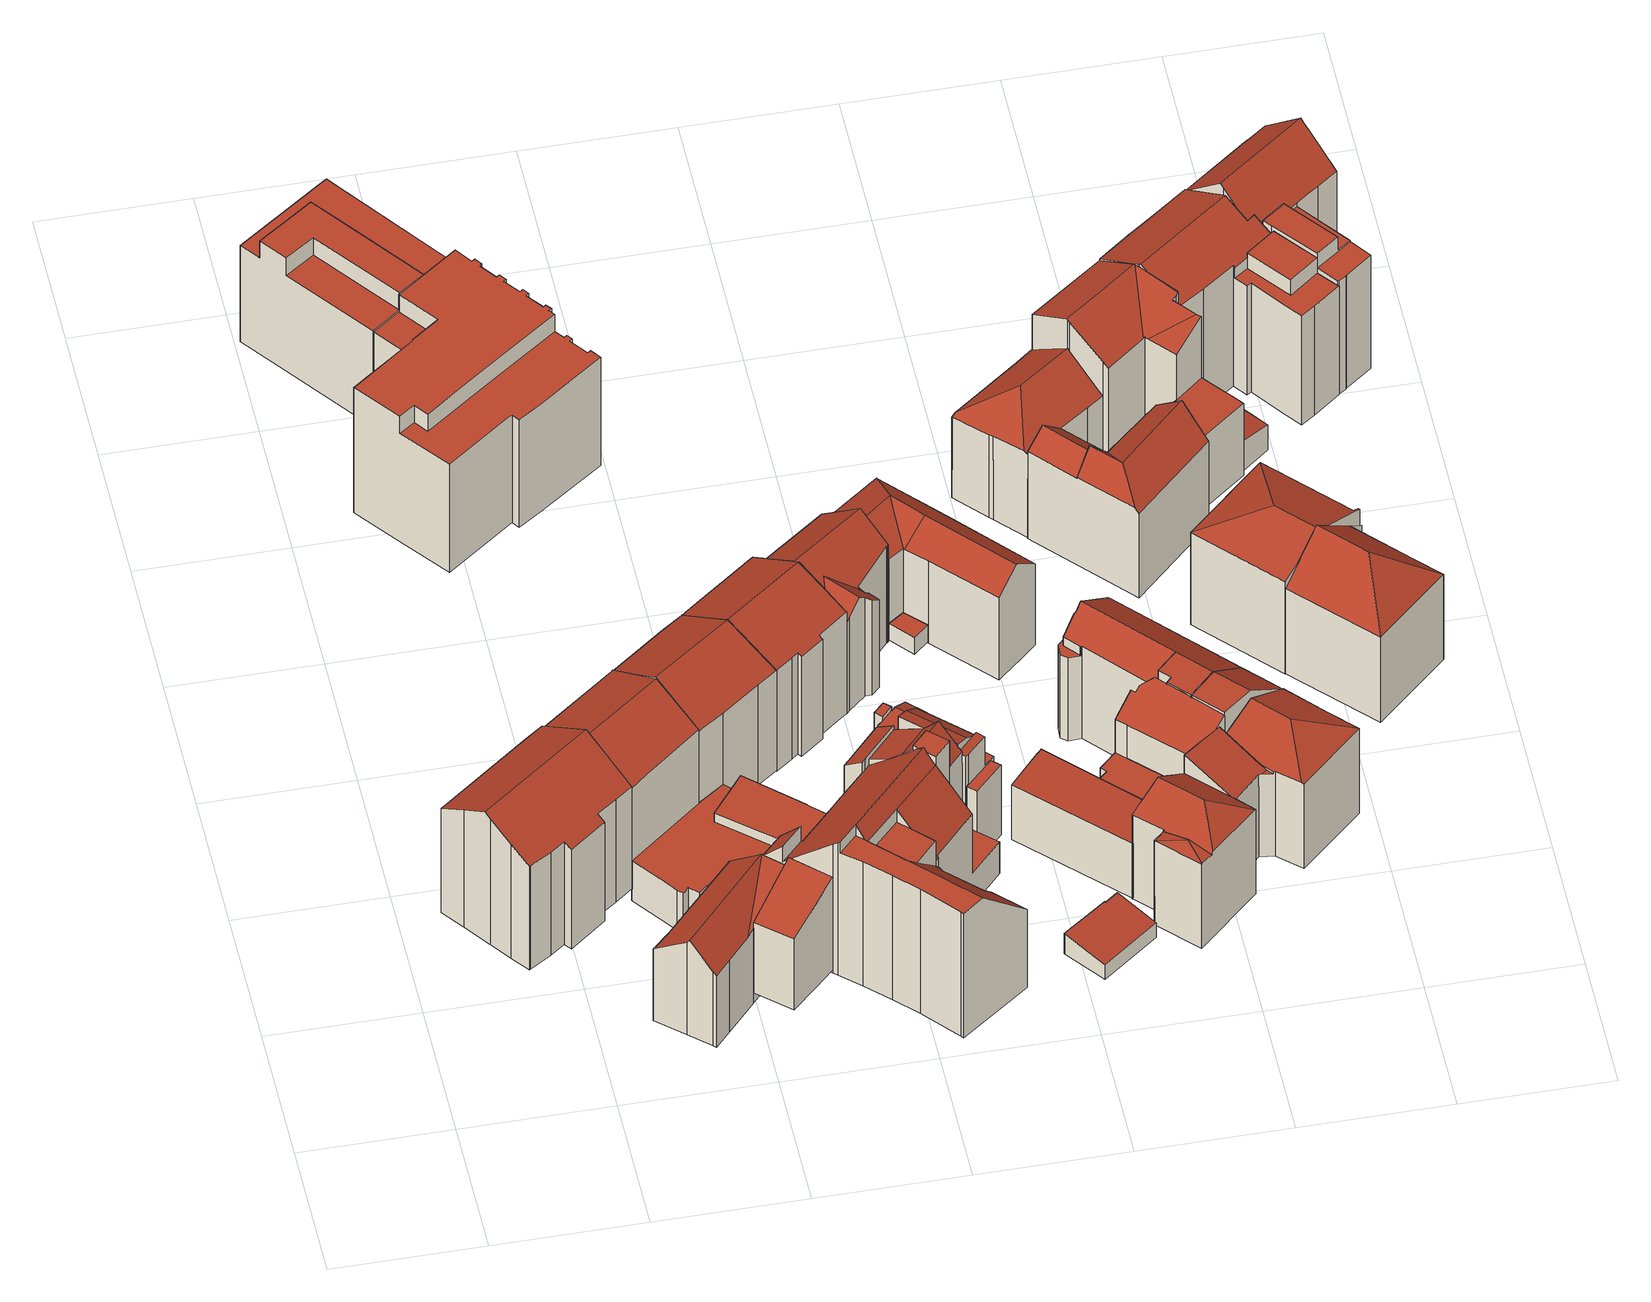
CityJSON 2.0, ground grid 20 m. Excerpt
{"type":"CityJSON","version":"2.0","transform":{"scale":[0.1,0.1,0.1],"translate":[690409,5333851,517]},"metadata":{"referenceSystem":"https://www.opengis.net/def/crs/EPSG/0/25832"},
"CityObjects":{
"building1":{"type":"Building","attributes":{"Gemeindeschluessel":"09162000","HoeheDach":"544.120","HoeheGrund":"521.485","Methode":"2000","NiedrigsteTraufeDesGebaeudes":"538.759","Geometrietyp2DReferenz":"3000","function":"31001_9998","roofType":"3100","measuredHeight":22.64,"storeysAboveGround":5},"geometry":[{"type":"MultiSurface","lod":"2","boundaries":[[[0,1,2,3]],[[4,5,6,7]],[[8,9,10,11,12,13,14,15,4,7,0,3,16,17,18]],[[13,19,20,14]],[[17,21,22,18]],[[12,23,19,13]],[[24,22,21,25,26,27,28,20,19,23,29,30,31]],[[11,29,23,12]],[[8,24,31,9]],[[24,8,18,22]],[[7,6,1,0]],[[16,3,2,26,25]],[[4,15,28,27,5]],[[30,10,9,31]],[[5,27,26,2,1,6]],[[16,25,21,17]],[[14,20,28,15]],[[10,30,29,11]]],"semantics":{"surfaces":[{"type":"WallSurface"},{"type":"GroundSurface"},{"type":"RoofSurface"}],"values":[0,0,1,0,0,0,2,0,0,0,0,0,0,0,2,0,0,0]}}]},
"building2":{"type":"Building","attributes":{"Gemeindeschluessel":"09162000","HoeheDach":"536.160","HoeheGrund":"519.660","Methode":"2000","NiedrigsteTraufeDesGebaeudes":"532.160","Geometrietyp2DReferenz":"3000","function":"31001_9998","roofType":"3100","measuredHeight":16.5,"storeysAboveGround":3},"geometry":[{"type":"MultiSurface","lod":"2","boundaries":[[[32,33,34,35]],[[36,37,38,39]],[[40,41,42,43,34,33,44]],[[32,45,46,44,33]],[[47,38,37,48]],[[49,50,51,52]],[[53,42,41,54]],[[35,34,43,55]],[[52,51,46,45]],[[40,44,46,51,50,39,38]],[[55,43,42,53]],[[48,37,36,56]],[[47,54,41,40,38]],[[49,56,36,39,50]],[[49,52,45,32,35,55,53,54,47,48,56]]],"semantics":{"surfaces":[{"type":"WallSurface"},{"type":"RoofSurface"},{"type":"GroundSurface"}],"values":[0,1,1,0,0,0,0,0,0,1,0,0,0,0,2]}}]},
"building3":{"type":"Building","attributes":{"Gemeindeschluessel":"09162000","HoeheDach":"542.961","HoeheGrund":"521.410","Methode":"1000","NiedrigsteTraufeDesGebaeudes":"539.145","Geometrietyp2DReferenz":"3000","function":"31001_1000","roofType":"3100","measuredHeight":21.55,"storeysAboveGround":5},"geometry":[{"type":"MultiSurface","lod":"2","boundaries":[[[57,58,59,60,61,62,63,64]],[[65,59,58,57,64,66,67,68,69]],[[63,70,71,67,66,64]],[[72,73,69,68,67,71]],[[59,65,69,73,74,60]],[[61,60,74,73,72,62]],[[62,72,71,70,63]]],"semantics":{"surfaces":[{"type":"WallSurface"},{"type":"GroundSurface"},{"type":"RoofSurface"}],"values":[0,1,0,0,0,2,2]}}]},
"building4":{"type":"Building","attributes":{"Gemeindeschluessel":"09162000","HoeheDach":"537.746","HoeheGrund":"521.350","Methode":"2000","NiedrigsteTraufeDesGebaeudes":"533.797","Geometrietyp2DReferenz":"3000","function":"31001_9998","roofType":"2100","measuredHeight":16.4,"storeysAboveGround":4},"geometry":[{"type":"MultiSurface","lod":"2","boundaries":[[[75,76,77,78,79,80,81]],[[82,83,76,75,81,84]],[[79,78,85,86,87,80]],[[81,80,87,84]],[[88,83,82,84,87,86,85]],[[83,88,85,78,77,76]]],"semantics":{"surfaces":[{"type":"RoofSurface"},{"type":"WallSurface"},{"type":"GroundSurface"}],"values":[0,1,1,1,2,1]}}]},
"building5":{"type":"Building","attributes":{"Gemeindeschluessel":"09162000","HoeheDach":"526.531","HoeheGrund":"519.537","Methode":"2000","NiedrigsteTraufeDesGebaeudes":"526.531","Geometrietyp2DReferenz":"3000","function":"31001_9998","roofType":"1000","measuredHeight":6.99,"storeysAboveGround":2},"geometry":[{"type":"MultiSurface","lod":"2","boundaries":[[[89,90,91,92]],[[93,94,95,96,97,98,99,100,101,102,91,90,103,104,105,106,107,108,109,110,111]],[[112,101,100,113]],[[114,98,97,115]],[[116,117,115,97,96,95]],[[118,107,106,119]],[[120,103,90,89]],[[116,95,94,121]],[[122,104,103,120]],[[119,106,105,123]],[[124,108,107,118]],[[122,123,105,104]],[[125,102,101,112]],[[126,109,108,124]],[[127,99,98,114]],[[89,92,125,112,113,127,114,115,117,116,121,128,129,130,126,124,118,119,123,122,120]],[[128,121,94,93,111,129]],[[111,110,109,126,130,129]],[[92,91,102,125]],[[113,100,99,127]]],"semantics":{"surfaces":[{"type":"WallSurface"},{"type":"RoofSurface"},{"type":"GroundSurface"}],"values":[0,1,0,0,0,0,0,0,0,0,0,0,0,0,0,2,0,0,0,0]}}]},
"building6":{"type":"Building","attributes":{"Gemeindeschluessel":"09162000","HoeheDach":"539.902","HoeheGrund":"520.145","Methode":"2000","NiedrigsteTraufeDesGebaeudes":"536.870","Geometrietyp2DReferenz":"3000","function":"31001_3051","roofType":"1000","measuredHeight":19.76,"storeysAboveGround":4},"geometry":[{"type":"MultiSurface","lod":"2","boundaries":[[[131,132,133,134]],[[135,136,137,138]],[[139,140,135,138]],[[141,142,143,144,145,146]],[[146,145,144,147,148,133,132,149,150,151,152]],[[153,154,148,147,144,143]],[[155,151,150,156]],[[140,157,136,135]],[[134,158,159,160,161,162,163,155,156,164,131]],[[137,136,157,154,153,143,142,141]],[[162,161,160,139,138,137,141,146,152,163]],[[163,152,151,155]],[[149,132,131,164,156,150]],[[160,159,158,134,133,148,154,157,140,139]]],"semantics":{"surfaces":[{"type":"WallSurface"},{"type":"RoofSurface"},{"type":"GroundSurface"}],"values":[0,0,1,0,1,0,0,0,2,1,0,0,0,0]}}]},
"building7":{"type":"Building","attributes":{"Gemeindeschluessel":"09162000","HoeheDach":"543.120","HoeheGrund":"521.360","Methode":"2000","NiedrigsteTraufeDesGebaeudes":"538.848","Geometrietyp2DReferenz":"3000","function":"31001_9998","roofType":"3100","measuredHeight":21.76,"storeysAboveGround":5},"geometry":[{"type":"MultiSurface","lod":"2","boundaries":[[[69,165,166,167,168,169]],[[170,171,172,173,174]],[[175,176,174,173]],[[177,178,167,166]],[[179,180,178,177]],[[180,179,172,171]],[[169,168,167,178,180,171,181,182]],[[183,182,181,171,170,174,176,184]],[[67,184,176,175]],[[177,166,165,69,185,186,67,175,173,172,179]],[[186,185,69,169,182,183,184,67]]],"semantics":{"surfaces":[{"type":"WallSurface"},{"type":"RoofSurface"},{"type":"GroundSurface"}],"values":[0,0,0,0,0,0,1,1,0,2,0]}}]},
"building8":{"type":"Building","attributes":{"Gemeindeschluessel":"09162000","HoeheDach":"539.813","HoeheGrund":"517.868","Methode":"2000","NiedrigsteTraufeDesGebaeudes":"536.828","Geometrietyp2DReferenz":"3000","function":"31001_3051","roofType":"1000","measuredHeight":21.95,"storeysAboveGround":5},"geometry":[{"type":"MultiSurface","lod":"2","boundaries":[[[187,188,189,190,191,192]],[[193,194,195,196,197,198,199,200,201,202,203,204,205,206,207,208,209,210,211]],[[212,213,214,215,216,217,218,219,220,221,222,223,224,225,226,227,228,229,191,190,189,230,231,232,233,234,235,236,237,238,239,240,241,242,243,244,245,246,247,248,249]],[[250,251,252,253,226,225,224]],[[213,212,249,199,198,197]],[[244,204,203,245]],[[240,254,255,241]],[[256,257,258,259]],[[209,260,261,210]],[[217,216,215,214,196,195,194,193]],[[218,217,193,211,262,263,219]],[[264,265,238,237,236,266]],[[231,267,268,232]],[[239,269,254,240]],[[259,258,252,251]],[[263,270,271,272,222,221,220,219]],[[189,188,273,230]],[[262,261,260,274,275,276,255,254,269,265,264,266,277,278,279,268,267,273,188,187,192,280,281,282,253,252,258,257,272,271,270,263]],[[233,279,278,234]],[[227,282,281,228]],[[243,205,204,244]],[[238,265,269,239]],[[276,206,205,243,242,241,255]],[[235,277,266,236]],[[213,197,196,214]],[[228,281,280,229]],[[246,202,201,247]],[[247,201,200,248]],[[245,203,202,246]],[[209,208,207,206,276,275,274,260]],[[226,253,282,227]],[[248,200,199,249]],[[256,259,251,250]],[[234,278,277,235]],[[210,261,262,211]],[[232,268,279,233]],[[229,280,192,191]],[[230,273,267,231]],[[223,222,272,257,256,250,224]]],"semantics":{"surfaces":[{"type":"WallSurface"},{"type":"RoofSurface"},{"type":"GroundSurface"}],"values":[0,1,2,0,0,0,0,0,0,0,0,0,0,0,0,0,0,1,0,0,0,0,0,0,0,0,0,0,0,0,0,0,1,0,0,0,0,0,0]}}]},
"building9":{"type":"Building","attributes":{"Gemeindeschluessel":"09162000","HoeheDach":"538.378","HoeheGrund":"521.430","Methode":"2000","NiedrigsteTraufeDesGebaeudes":"526.070","Geometrietyp2DReferenz":"3000","function":"31001_9998","roofType":"2100","measuredHeight":16.95},"geometry":[{"type":"MultiSurface","lod":"2","boundaries":[[[283,284,285,286]],[[286,285,287,288]],[[289,290,291,292,293,294,295,296]],[[297,298,284,283]],[[299,300,301,302]],[[288,303,304,305,306,307,308,309,310,311,312,313,314,315,316,297,283,286]],[[295,294,293,310,309,308]],[[292,291,312,311,310,293]],[[317,290,289,318]],[[316,319,298,297]],[[299,320,304,303,288,287,300]],[[321,302,301,319,316,315,314]],[[322,320,299,302,321,317,318]],[[306,305,322,318,289,296,307]],[[304,320,322,305]],[[307,296,295,308]],[[300,287,285,284,298,319,301]],[[290,317,321,314,313,312,291]]],"semantics":{"surfaces":[{"type":"WallSurface"},{"type":"RoofSurface"},{"type":"GroundSurface"}],"values":[0,0,1,0,0,2,0,0,0,0,0,0,1,0,0,0,1,0]}}]},
"building10":{"type":"Building","attributes":{"Gemeindeschluessel":"09162000","HoeheDach":"544.450","HoeheGrund":"520.938","Methode":"2000","NiedrigsteTraufeDesGebaeudes":"526.430","Geometrietyp2DReferenz":"3000","function":"31001_9998","roofType":"3100","measuredHeight":23.51,"storeysAboveGround":4},"geometry":[{"type":"MultiSurface","lod":"2","boundaries":[[[323,324,325,326]],[[327,328,329]],[[330,331,332,333,334,335]],[[336,337,338,339]],[[340,341,342,343]],[[344,345,346,347]],[[348,349,350,351]],[[352,353,354,355]],[[356,325,324]],[[357,358,359]],[[356,360,361]],[[342,341,335,334,362]],[[363,364,365,366]],[[367,368,369]],[[370,371,372,373,367]],[[374,375,376,377]],[[359,358,378,379,380,381]],[[382,374,377,383,384,385,386,348,351,363,366,387,388,389,344,347,390,391,352,355,331,330,392,393,394]],[[369,368,395,396]],[[397,391,390,398]],[[344,389,399,400,401,345]],[[397,398,402,400,399,403,404,395,368,405,381,336,339,406,354,353]],[[388,403,399,389]],[[339,407,406]],[[329,323,408,327]],[[339,338,333,332,407]],[[387,404,403,388]],[[362,379,378,342]],[[356,324,409,410,411,357,360]],[[370,367,369,396,365,364,350,349,412,413]],[[371,370,326]],[[391,397,353,352]],[[401,414,346,345]],[[361,360,373,372]],[[387,366,365,396,395,404]],[[392,330,335,341,340,415]],[[402,414,401,400]],[[343,342,378,358,357,416]],[[383,417,418,384]],[[385,419,413,412,386]],[[384,418,419,385]],[[413,419,418,417,376,375,408,323,326,370]],[[390,347,346,414,402,398]],[[381,380,336]],[[331,355,354,406,407,332]],[[374,382,410,409,328,327,408,375]],[[420,421,422,415,340,343,416]],[[371,326,325,356,361,372]],[[393,422,421,394]],[[337,336,380,379,362]],[[416,357,411,420]],[[386,412,349,348]],[[368,367,373,360,357,359,405]],[[337,362,334,333,338]],[[382,394,421,420,411,410]],[[359,381,405]],[[328,409,324,323,329]],[[376,417,383,377]],[[392,415,422,393]],[[351,350,364,363]]],"semantics":{"surfaces":[{"type":"WallSurface"},{"type":"RoofSurface"},{"type":"GroundSurface"}],"values":[0,1,0,0,0,0,0,0,0,0,0,1,0,0,0,0,1,2,0,0,0,1,0,0,0,1,0,0,1,1,0,0,1,0,0,0,0,0,0,0,0,1,0,0,0,0,1,1,0,0,0,0,1,1,0,0,0,0,0,0]}}]},
"building11":{"type":"Building","attributes":{"Gemeindeschluessel":"09162000","HoeheDach":"543.210","HoeheGrund":"521.223","Methode":"2000","NiedrigsteTraufeDesGebaeudes":"538.552","Geometrietyp2DReferenz":"3000","function":"31001_9998","roofType":"3100","measuredHeight":21.99,"storeysAboveGround":5},"geometry":[{"type":"MultiSurface","lod":"2","boundaries":[[[423,424,180,425]],[[426,427,428,429]],[[427,426,430,431]],[[432,433,434,435]],[[436,437,424,423]],[[438,435,434,439,440]],[[441,442,443,444]],[[437,436,431,430]],[[445,446,442,441]],[[447,425,180,448]],[[444,443,429,428]],[[438,440,446,445]],[[448,439,434,433,449,174]],[[450,174,449,451]],[[447,448,174,450]],[[427,431,436,423,425,447,450,451,432,435,438,445,441,444,428]],[[426,429,443,442,446,440,439,448,180,424,437,430]],[[451,449,433,432]]],"semantics":{"surfaces":[{"type":"WallSurface"},{"type":"RoofSurface"},{"type":"GroundSurface"}],"values":[0,0,0,0,0,0,0,0,0,0,0,0,1,0,0,2,1,0]}}]},
"building12":{"type":"Building","attributes":{"Gemeindeschluessel":"09162000","HoeheDach":"540.310","HoeheGrund":"521.179","Methode":"2000","NiedrigsteTraufeDesGebaeudes":"533.566","Geometrietyp2DReferenz":"3000","function":"31001_9998","roofType":"1000","measuredHeight":19.13,"storeysAboveGround":5},"geometry":[{"type":"MultiSurface","lod":"2","boundaries":[[[452,453,454,455,456]],[[457,458,459,460]],[[461,462,463,464,465,466]],[[467,468,469,470,471,472]],[[465,464,471,470]],[[467,472,463,462]],[[473,456,455,474]],[[457,475,476,477,478,458]],[[479,480,481,482,483,484]],[[453,485,486,487,478,477,454]],[[488,474,455,454,477,476]],[[480,489,475,457,460,481]],[[458,478,487]],[[485,490,466,465,470,469,491,284,484,483]],[[492,493,461,466,490]],[[459,458,487,486,494]],[[479,484,284,495]],[[481,460,459,494,482]],[[485,483,482,494,486]],[[452,496,485,453]],[[485,496,492,490]],[[497,491,469,468]],[[495,284,491,497]],[[471,464,463,472]],[[488,489,480,479,495,497,468,467,462,461,493,473,474]],[[488,476,475,489]],[[456,473,493,492,496,452]]],"semantics":{"surfaces":[{"type":"RoofSurface"},{"type":"WallSurface"},{"type":"GroundSurface"}],"values":[0,1,1,1,1,1,1,0,1,1,1,1,1,0,1,0,1,0,1,1,0,1,1,0,2,1,1]}}]},
"building13":{"type":"Building","attributes":{"Gemeindeschluessel":"09162000","HoeheDach":"541.630","HoeheGrund":"521.121","Methode":"2000","NiedrigsteTraufeDesGebaeudes":"535.923","Geometrietyp2DReferenz":"3000","function":"31001_1000","roofType":"3100","measuredHeight":20.51,"storeysAboveGround":5},"geometry":[{"type":"MultiSurface","lod":"2","boundaries":[[[498,499,500,501]],[[502,503,504,505]],[[502,505,506,507,508]],[[509,510,511,512,513]],[[514,501,500,515,516,517,518,519,520,512,511,521,507,506,522,523,524,525]],[[526,527,514,525]],[[504,522,506,505]],[[500,499,528,515]],[[521,529,508,507]],[[517,530,531,518]],[[511,510,529,521]],[[532,498,501,514,527]],[[516,533,530,517]],[[498,532,534,535,531,530,533,528,499]],[[524,536,526,525]],[[515,528,533,516]],[[526,536,537,503,502,508,529,510,509,534,532,527]],[[523,522,504,503,537]],[[523,537,536,524]],[[519,518,531,535,538]],[[520,539,513,512]],[[519,538,539,520]],[[534,509,513,539,538,535]]],"semantics":{"surfaces":[{"type":"WallSurface"},{"type":"RoofSurface"},{"type":"GroundSurface"}],"values":[0,1,0,0,2,0,0,0,0,0,0,0,0,1,0,0,1,0,0,0,0,0,1]}}]},
"building14":{"type":"Building","attributes":{"Gemeindeschluessel":"09162000","HoeheDach":"533.535","HoeheGrund":"521.230","Methode":"1000","NiedrigsteTraufeDesGebaeudes":"533.535","Geometrietyp2DReferenz":"3000","function":"31001_9998","roofType":"1000","measuredHeight":12.3},"geometry":[{"type":"MultiSurface","lod":"2","boundaries":[[[540,541,542,543]],[[543,542,544,545]],[[545,488,474,540,543]],[[474,546,541,540]],[[545,544,547,488]],[[542,541,546,547,544]],[[488,547,546,474]]],"semantics":{"surfaces":[{"type":"WallSurface"},{"type":"GroundSurface"},{"type":"RoofSurface"}],"values":[0,0,1,0,0,2,0]}}]},
"building15":{"type":"Building","attributes":{"Gemeindeschluessel":"09162000","HoeheDach":"524.499","HoeheGrund":"521.017","Methode":"2000","NiedrigsteTraufeDesGebaeudes":"523.574","Geometrietyp2DReferenz":"3000","function":"31001_2463","roofType":"1000","measuredHeight":3.48,"storeysAboveGround":1},"geometry":[{"type":"MultiSurface","lod":"2","boundaries":[[[548,549,550,551]],[[552,553,554,555]],[[556,557,558,559]],[[559,558,560,561]],[[557,550,549,554,553,560,558]],[[561,560,553,552]],[[555,554,549,548]],[[551,556,559,561,552,555,548]],[[557,556,551,550]]],"semantics":{"surfaces":[{"type":"WallSurface"},{"type":"RoofSurface"},{"type":"GroundSurface"}],"values":[0,0,0,0,1,0,0,2,0]}}]},
"building16":{"type":"Building","attributes":{"Gemeindeschluessel":"09162000","HoeheDach":"524.143","HoeheGrund":"521.190","Methode":"1000","NiedrigsteTraufeDesGebaeudes":"524.143","Geometrietyp2DReferenz":"3000","function":"31001_2000","roofType":"1000","measuredHeight":2.95},"geometry":[{"type":"MultiSurface","lod":"2","boundaries":[[[562,563,564,565,566,567]],[[566,568,569,570,571,567]],[[570,569,572,573]],[[573,572,564,563]],[[563,562,567,571,570,573]],[[565,564,572,569,568,566]]],"semantics":{"surfaces":[{"type":"WallSurface"},{"type":"GroundSurface"},{"type":"RoofSurface"}],"values":[0,0,0,0,1,2]}}]},
"building17":{"type":"Building","attributes":{"Gemeindeschluessel":"09162000","HoeheDach":"531.579","HoeheGrund":"521.214","Methode":"1000","NiedrigsteTraufeDesGebaeudes":"530.773","Geometrietyp2DReferenz":"3000","function":"31001_9998","roofType":"1000","measuredHeight":10.37,"storeysAboveGround":3},"geometry":[{"type":"MultiSurface","lod":"2","boundaries":[[[574,575,576,577]],[[578,579,580,581]],[[574,582,583,575]],[[584,585,586,582,574,577,578,581,587]],[[577,576,579,578]],[[585,588,589,586]],[[584,587,590,591]],[[590,580,579,576,575,583,589,588,591]],[[585,584,591,588]],[[581,580,590,587]],[[586,589,583,582]]],"semantics":{"surfaces":[{"type":"WallSurface"},{"type":"GroundSurface"},{"type":"RoofSurface"}],"values":[0,0,0,1,0,0,0,2,0,0,0]}}]},
"building18":{"type":"Building","attributes":{"Gemeindeschluessel":"09162000","HoeheDach":"538.333","HoeheGrund":"521.010","Methode":"1000","NiedrigsteTraufeDesGebaeudes":"535.229","Geometrietyp2DReferenz":"3000","function":"31001_2000","roofType":"3100","measuredHeight":17.32,"storeysAboveGround":4},"geometry":[{"type":"MultiSurface","lod":"2","boundaries":[[[592,593,594,595,596,597,598,599,600,601,602,603,604,605,606]],[[607,608,609,610]],[[598,611,612,599]],[[596,595,613,608,607,597]],[[614,615,610,616,617,618,619]],[[616,620,621,606,605,604,603,617]],[[600,599,612,614,619,601]],[[612,611,607,610,615,614]],[[598,597,607,611]],[[609,622,623,621,620,616,610]],[[594,624,613,595]],[[619,618,617,603,602,601]],[[594,593,592,606,621,623,622,624]],[[613,624,622,609,608]]],"semantics":{"surfaces":[{"type":"GroundSurface"},{"type":"RoofSurface"},{"type":"WallSurface"}],"values":[0,1,2,2,1,2,2,1,2,1,2,2,2,1]}}]},
"building19":{"type":"Building","attributes":{"Gemeindeschluessel":"09162000","HoeheDach":"530.318","HoeheGrund":"520.900","Methode":"1000","NiedrigsteTraufeDesGebaeudes":"530.318","Geometrietyp2DReferenz":"3000","function":"31001_1000","roofType":"1000","measuredHeight":9.42,"storeysAboveGround":3},"geometry":[{"type":"MultiSurface","lod":"2","boundaries":[[[625,626,627,628]],[[625,629,630,626]],[[627,631,632,633,634,628]],[[635,630,629,636,637,638]],[[633,632,639,640]],[[641,638,637,642,643,644]],[[645,646,644,643,647,648]],[[625,628,634,633,640,649,648,647,643,642,637,636,629]],[[649,650,645,648]],[[640,639,650,649]],[[626,630,635,638,641,644,646,645,650,639,632,631,627]]],"semantics":{"surfaces":[{"type":"WallSurface"},{"type":"GroundSurface"},{"type":"RoofSurface"}],"values":[0,0,0,0,0,0,0,1,0,0,2]}}]},
"building20":{"type":"Building","attributes":{"Gemeindeschluessel":"09162000","HoeheDach":"540.103","HoeheGrund":"521.120","Methode":"1000","NiedrigsteTraufeDesGebaeudes":"536.096","Geometrietyp2DReferenz":"3000","function":"31001_1000","roofType":"2100","measuredHeight":18.98,"storeysAboveGround":6},"geometry":[{"type":"MultiSurface","lod":"2","boundaries":[[[651,652,653,654,655,656]],[[657,658,656,655,654,659,660,661,662,663,664,665,666]],[[658,667,651,656]],[[666,668,669,657]],[[667,669,668,670,671,672,673,674,675,676,653,652,651]],[[659,676,675,660]],[[665,670,668,666]],[[676,659,654,653]],[[662,673,672,663]],[[674,673,662,661,660,675]],[[657,669,667,658]],[[671,670,665,664,663,672]]],"semantics":{"surfaces":[{"type":"WallSurface"},{"type":"GroundSurface"},{"type":"RoofSurface"}],"values":[0,1,0,0,2,0,0,0,0,0,0,0]}}]},
"building21":{"type":"Building","attributes":{"Gemeindeschluessel":"09162000","HoeheDach":"540.282","HoeheGrund":"521.063","Methode":"2000","NiedrigsteTraufeDesGebaeudes":"535.630","Geometrietyp2DReferenz":"3000","function":"31001_1000","roofType":"3100","measuredHeight":19.22,"storeysAboveGround":6},"geometry":[{"type":"MultiSurface","lod":"2","boundaries":[[[677,678,679,680]],[[663,681,682,683]],[[684,685,686,687]],[[688,689,690,691]],[[688,691,677,680,692,693,694,695]],[[665,663,683,696,697,698,699,700,701,684,687,702,703]],[[692,680,679,704,701,700]],[[694,693,699,698]],[[691,690,678,677]],[[705,706,665,703,707]],[[696,683,682,708,709,710]],[[690,689,710,709,711,712,704,679,678]],[[697,695,694,698]],[[699,693,692,700]],[[665,706,681,663]],[[684,701,704,712,685]],[[682,681,706,705,711,708]],[[688,695,697,696,710,689]],[[707,713,686,685,712,711,705]],[[709,708,711]],[[707,703,702,713]],[[687,686,713,702]]],"semantics":{"surfaces":[{"type":"WallSurface"},{"type":"RoofSurface"},{"type":"GroundSurface"}],"values":[0,0,0,0,1,2,0,0,0,0,0,1,0,0,0,0,1,0,1,0,0,0]}}]},
"building22":{"type":"Building","attributes":{"Gemeindeschluessel":"09162000","HoeheDach":"538.931","HoeheGrund":"521.025","Methode":"2000","NiedrigsteTraufeDesGebaeudes":"535.411","Geometrietyp2DReferenz":"3000","function":"31001_1000","roofType":"3200","measuredHeight":17.91,"storeysAboveGround":5},"geometry":[{"type":"MultiSurface","lod":"2","boundaries":[[[714,715,716,717]],[[718,719,720,721]],[[722,723,724]],[[725,726,727,728]],[[729,730,731,717,716,732]],[[727,726,733,734,735]],[[729,732,736,737]],[[738,739,740,741,742,743]],[[731,744,715,714]],[[745,746,747,748,749,750,751,752,753]],[[754,742,741]],[[749,748,755,756,757,736,732,716,715]],[[751,750,758,759]],[[734,733,760,720,719,761]],[[749,715,758,750]],[[721,720,760,762]],[[754,763,764,765,766,724,723,743,742]],[[725,762,760,733,726]],[[767,768,769,745,753,730,729,737,770,739,738,771,718,721,762,725,728]],[[768,767,772,773,774,765,764]],[[774,766,765]],[[755,747,746,775,776,754,741,740,756]],[[714,717,731]],[[777,759,758,715,744]],[[773,724,766,774]],[[752,751,759,777]],[[769,768,764,763,776,775]],[[773,772,735,734,761,778,722,724]],[[769,775,746,745]],[[747,755,748]],[[730,753,752,777,744,731]],[[754,776,763]],[[718,771,778,761,719]],[[771,738,743,723,722,778]],[[737,736,757,770]],[[739,770,757,756,740]],[[767,728,727,735,772]]],"semantics":{"surfaces":[{"type":"WallSurface"},{"type":"RoofSurface"},{"type":"GroundSurface"}],"values":[0,0,0,0,0,1,0,0,0,0,0,1,1,1,0,0,1,0,2,0,1,1,1,1,0,1,0,1,0,1,0,0,0,0,0,0,0]}}]},
"building23":{"type":"Building","attributes":{"Gemeindeschluessel":"09162000","HoeheDach":"540.290","HoeheGrund":"521.005","Methode":"2000","NiedrigsteTraufeDesGebaeudes":"535.831","Geometrietyp2DReferenz":"3000","function":"31001_1000","roofType":"2100","measuredHeight":19.29,"storeysAboveGround":6},"geometry":[{"type":"MultiSurface","lod":"2","boundaries":[[[779,706,780,707,781]],[[782,783,719,718]],[[779,781,784,782,718,771]],[[781,707,785,784]],[[771,786,706,779]],[[786,787,780,706]],[[787,719,783,785,707,780]],[[718,719,787,786,771]],[[784,785,783,782]]],"semantics":{"surfaces":[{"type":"WallSurface"},{"type":"GroundSurface"},{"type":"RoofSurface"}],"values":[0,0,1,0,0,2,2,0,0]}}]},
"building24":{"type":"Building","attributes":{"Gemeindeschluessel":"09162000","HoeheDach":"539.654","HoeheGrund":"521.023","Methode":"1000","NiedrigsteTraufeDesGebaeudes":"535.072","Geometrietyp2DReferenz":"3000","function":"31001_1000","roofType":"3200","measuredHeight":18.63,"storeysAboveGround":4},"geometry":[{"type":"MultiSurface","lod":"2","boundaries":[[[788,789,790,791]],[[792,793,794,795,796,797,798,799]],[[800,801,802,803]],[[804,805,806,794,793]],[[807,792,799,808]],[[800,809,797,796,801]],[[798,810,808,799]],[[810,798,797,809]],[[811,789,788,812,813]],[[795,794,806,790,789,811]],[[813,802,801,796,795,811]],[[813,812,803,802]],[[792,807,804,793]],[[810,809,800,803,812,788,791,805,804,807,808]],[[791,790,806,805]]],"semantics":{"surfaces":[{"type":"WallSurface"},{"type":"RoofSurface"},{"type":"GroundSurface"}],"values":[0,1,0,0,0,0,0,0,0,1,1,0,0,2,0]}}]},
"building25":{"type":"Building","attributes":{"Gemeindeschluessel":"09162000","HoeheDach":"539.450","HoeheGrund":"520.837","Methode":"2000","NiedrigsteTraufeDesGebaeudes":"535.196","Geometrietyp2DReferenz":"3000","function":"31001_9998","roofType":"3100","measuredHeight":18.61,"storeysAboveGround":4},"geometry":[{"type":"MultiSurface","lod":"2","boundaries":[[[814,815,816,798,817]],[[818,819,820,821,822]],[[823,824,816,815,825,826]],[[827,798,816,824]],[[818,822,828,829]],[[829,828,830,831]],[[832,833,834,835]],[[836,814,817,837]],[[838,839,820,819]],[[840,841,831,830]],[[833,832,840,830,828,822,821]],[[841,842,827,824,823,838,819,818,829,831]],[[833,843,826,825,834]],[[833,821,820,839,843]],[[827,842,837,817,798]],[[839,838,823,826,843]],[[842,841,840,832,835,836,837]],[[835,834,825,815,814,836]]],"semantics":{"surfaces":[{"type":"RoofSurface"},{"type":"WallSurface"},{"type":"GroundSurface"}],"values":[0,1,1,1,1,1,0,0,1,1,0,2,0,0,1,1,1,1]}}]},
"building26":{"type":"Building","attributes":{"Gemeindeschluessel":"09162000","HoeheDach":"544.830","HoeheGrund":"521.060","Methode":"2000","NiedrigsteTraufeDesGebaeudes":"540.908","Geometrietyp2DReferenz":"3000","function":"31001_9998","roofType":"3100","measuredHeight":23.77,"storeysAboveGround":5},"geometry":[{"type":"MultiSurface","lod":"2","boundaries":[[[844,845,846,847,848,849,850,851]],[[852,853,854,855,856,857,848,847]],[[858,859,860,851,850,849,861,862,863,864]],[[865,866,867,868,869,870]],[[867,866,871,872]],[[873,874,855,854]],[[854,853,852,847,846,845,844,875,876,877,878,879,880,881,882,883,884,869,868,867,872,885,886,873]],[[875,860,859,876]],[[862,861,887,884,883,882,881,888]],[[848,857,856,889,890,871,866,865,870,887,861,849]],[[884,887,870,869]],[[864,863,862,888,891,892]],[[878,877,858,864,892,879]],[[855,874,889,856]],[[876,859,858,877]],[[872,871,890,885]],[[844,851,860,875]],[[889,874,873,886,885,890]],[[892,891,888,881,880,879]]],"semantics":{"surfaces":[{"type":"WallSurface"},{"type":"RoofSurface"},{"type":"GroundSurface"}],"values":[0,0,1,0,0,0,2,0,0,1,0,1,0,1,0,0,0,0,0]}}]},
"building27":{"type":"Building","attributes":{"Gemeindeschluessel":"09162000","HoeheDach":"539.959","HoeheGrund":"520.930","Methode":"1000","NiedrigsteTraufeDesGebaeudes":"536.631","Geometrietyp2DReferenz":"3000","function":"31001_9998","roofType":"3200","measuredHeight":19.03,"storeysAboveGround":4},"geometry":[{"type":"MultiSurface","lod":"2","boundaries":[[[893,894,895,896,897,898,899]],[[897,896,900,901]],[[902,893,899,903]],[[903,898,904,905]],[[899,898,903]],[[897,901,904,898]],[[900,896,895,906]],[[907,902,903,905]],[[907,908,909,906,895,894,893,902]],[[909,908,907,905,904,901,900,906]]],"semantics":{"surfaces":[{"type":"RoofSurface"},{"type":"WallSurface"},{"type":"GroundSurface"}],"values":[0,1,0,1,0,1,1,1,1,2]}}]},
"building28":{"type":"Building","attributes":{"Gemeindeschluessel":"09162000","HoeheDach":"533.544","HoeheGrund":"520.873","Methode":"2000","NiedrigsteTraufeDesGebaeudes":"533.544","Geometrietyp2DReferenz":"3000","function":"31001_9998","roofType":"1000","measuredHeight":12.67},"geometry":[{"type":"MultiSurface","lod":"2","boundaries":[[[910,911,912,913]],[[914,915,916,917]],[[913,912,918,919]],[[910,913,919,920,921,914,917]],[[917,916,911,910]],[[920,922,923,921]],[[916,915,923,922,918,912,911]],[[921,923,915,914]],[[919,918,922,920]]],"semantics":{"surfaces":[{"type":"WallSurface"},{"type":"GroundSurface"},{"type":"RoofSurface"}],"values":[0,0,0,1,0,0,2,0,0]}}]},
"building29":{"type":"Building","attributes":{"Gemeindeschluessel":"09162000","HoeheDach":"541.360","HoeheGrund":"521.020","Methode":"1000","NiedrigsteTraufeDesGebaeudes":"533.845","Geometrietyp2DReferenz":"3000","function":"31001_1000","roofType":"3200","measuredHeight":20.34,"storeysAboveGround":5},"geometry":[{"type":"MultiSurface","lod":"2","boundaries":[[[924,925,926,927,928,929,930,931,932,933]],[[934,931,930,935]],[[925,936,937,926]],[[938,939,940,941]],[[939,924,933,940]],[[935,930,929,942]],[[938,936,925,939]],[[943,944,942,929,928,927]],[[938,941,945,946,934,935,942,944,943,937,936]],[[925,924,939]],[[943,927,926,937]],[[940,933,932,931,934,946,945,941]]],"semantics":{"surfaces":[{"type":"RoofSurface"},{"type":"WallSurface"},{"type":"GroundSurface"}],"values":[0,1,1,1,0,1,1,1,2,0,1,1]}}]},
"building30":{"type":"Building","attributes":{"Gemeindeschluessel":"09162000","HoeheDach":"526.228","HoeheGrund":"521.010","Methode":"1000","NiedrigsteTraufeDesGebaeudes":"525.356","Geometrietyp2DReferenz":"3000","function":"31001_9998","roofType":"1000","measuredHeight":5.22},"geometry":[{"type":"MultiSurface","lod":"2","boundaries":[[[947,948,949,950,951,952,953,954,955,956,957,958]],[[959,960,958,957,956,961]],[[951,962,963,952]],[[958,960,964,947]],[[965,966,967,964,960,959,961,968,969,970,963,962]],[[952,963,970,953]],[[950,949,966,965,962,951]],[[947,964,967,948]],[[970,969,968,961,956,955,954,953]],[[948,967,966,949]]],"semantics":{"surfaces":[{"type":"GroundSurface"},{"type":"WallSurface"},{"type":"RoofSurface"}],"values":[0,1,1,1,2,1,1,1,1,1]}}]},
"building31":{"type":"Building","attributes":{"Gemeindeschluessel":"09162000","HoeheDach":"545.370","HoeheGrund":"520.930","Methode":"2000","NiedrigsteTraufeDesGebaeudes":"540.030","Geometrietyp2DReferenz":"3000","function":"31001_9998","roofType":"3100","measuredHeight":24.44,"storeysAboveGround":5},"geometry":[{"type":"MultiSurface","lod":"2","boundaries":[[[971,972,973,974,975,976,977,978,979,980]],[[981,982,983,984,985,986,987,973,972,988,989,990,991]],[[992,982,981,993]],[[994,995,996,997]],[[998,999,1000,1001,992,993,1002,1003,994,997,1004,1005,1006,1007,1008,1009,1010,1011,1012,1013,1014,1015,977,976,975,974,1016]],[[1017,971,980,1018]],[[1019,1020,1013,1012,1011,1021]],[[974,973,987,1016]],[[972,971,1017,988]],[[1008,1022,1023,1009]],[[1005,1024,1025,1006]],[[1014,1026,1027,1015]],[[1004,997,996,1028,1024,1005]],[[1000,999,998,986,985,984]],[[991,990,989,1029,1030,1031]],[[988,1017,1018,1029,989]],[[1015,1027,978,977]],[[1007,1032,1022,1008]],[[1025,1024,1028,1019,1021,1033,1023,1022,1032]],[[996,995,1034,1031,1030,1029,979,978,1027,1026,1020,1019,1028]],[[1009,1023,1033,1010]],[[1016,987,986,998]],[[1002,993,981,991,1031,1034,1003]],[[1001,1000,984,983,982,992]],[[1006,1025,1032,1007]],[[1029,1018,980,979]],[[1010,1033,1021,1011]],[[1003,1034,995,994]],[[1013,1020,1026,1014]]],"semantics":{"surfaces":[{"type":"WallSurface"},{"type":"RoofSurface"},{"type":"GroundSurface"}],"values":[0,1,0,0,2,1,0,0,0,0,0,0,0,0,0,0,0,0,1,1,0,0,0,0,0,0,0,0,0]}}]},
"building32":{"type":"Building","attributes":{"Gemeindeschluessel":"09162000","HoeheDach":"546.880","HoeheGrund":"521.020","Methode":"2000","NiedrigsteTraufeDesGebaeudes":"540.780","Geometrietyp2DReferenz":"3000","function":"31001_1000","roofType":"3100","measuredHeight":25.86,"storeysAboveGround":5},"geometry":[{"type":"MultiSurface","lod":"2","boundaries":[[[1035,1036,1037,1038]],[[1039,1040,1041,1042]],[[1043,1044,1045,1046]],[[1047,1048,1049,1050]],[[1051,1052,1053,1054,1055,1056,1057,1058,1059,1060,1061,1062,1063,1035,1038,1064,1047,1050,1043,1046,1065,1066,1067,1068,1069]],[[1052,1070,1071,1053]],[[1069,1072,1073,1051]],[[1074,1075,1042,1076]],[[1063,1077,1036,1035]],[[1078,1071,1070,1073,1072,1079,1080,1081,1082]],[[1055,1054,1078,1082,1083,1084,1056]],[[1074,1085,1080,1079,1068,1067,1066,1075]],[[1053,1071,1078,1054]],[[1058,1086,1087,1059]],[[1061,1060,1088,1089,1090,1062]],[[1091,1085,1074,1076]],[[1059,1087,1088,1060]],[[1076,1042,1041,1092,1091]],[[1051,1073,1070,1052]],[[1062,1090,1077,1063]],[[1066,1065,1046,1045,1093,1075]],[[1084,1083,1092,1041,1040]],[[1089,1094,1037,1036,1077,1090]],[[1048,1047,1064,1038,1037,1094]],[[1088,1087,1086,1039,1042,1075,1093,1045,1044,1049,1048,1094,1089]],[[1056,1084,1040,1057]],[[1044,1043,1050,1049]],[[1082,1081,1080,1085,1091,1092,1083]],[[1068,1079,1072,1069]],[[1057,1040,1039,1086,1058]]],"semantics":{"surfaces":[{"type":"WallSurface"},{"type":"GroundSurface"},{"type":"RoofSurface"}],"values":[0,0,0,0,1,0,0,0,0,2,0,0,0,0,0,2,0,0,0,0,0,2,2,0,2,0,0,0,0,0]}}]}
},
"vertices":[
[173,423,45],[173,423,227],[196,440,227],[196,440,45],[70,298,45],[70,298,250],[48,328,227],[48,328,45],[240,274,45],[191,236,45],[184,245,45],[164,230,45],[135,212,45],[134,211,45],[116,235,45],[96,263,45],[283,320,45],[259,302,45],[233,283,45],[134,211,226],[116,235,245],[259,302,225],[233,283,225],[135,212,226],[240,274,218],[283,320,224],[239,382,271],[91,270,271],[96,263,266],[164,230,225],[184,245,225],[191,236,218],
[303,84,27],[303,84,188],[268,115,152],[268,115,27],[393,120,157],[449,182,191],[421,208,191],[384,110,152],[421,208,192],[418,211,188],[388,239,155],[292,137,154],[306,82,192],[330,59,27],[330,59,157],[421,208,27],[449,182,27],[354,77,27],[354,77,152],[334,55,152],[334,55,27],[388,239,27],[418,211,27],[292,137,27],[393,120,27],
[239,381,44],[283,321,44],[283,320,44],[283,320,221],[283,321,222],[239,381,260],[196,440,222],[196,440,44],[306,339,44],[298,518,44],[300,520,44],[342,459,44],[382,399,44],[298,518,222],[300,520,222],[342,459,260],[382,399,223],[306,339,222],
[401,113,168],[436,82,169],[469,113,190],[495,139,207],[493,140,207],[449,182,207],[393,120,168],[401,113,44],[436,82,44],[393,120,44],[495,139,44],[493,140,44],[449,182,44],[469,113,44],
[474,215,25],[474,215,95],[450,238,95],[450,238,25],[320,270,95],[327,260,95],[333,254,95],[335,255,95],[341,262,95],[353,250,95],[364,261,95],[388,239,95],[418,211,95],[421,208,95],[515,258,95],[394,364,95],[415,385,95],[435,406,95],[432,409,95],[417,424,95],[382,399,95],[368,388,95],[283,320,95],[418,211,25],[388,239,25],[353,250,25],[341,262,25],[333,254,25],[335,255,25],[432,409,25],[435,406,25],[515,258,25],[327,260,25],[394,364,25],[415,385,25],[417,424,25],[421,208,25],[382,399,25],[364,261,25],[320,270,25],[283,320,25],[368,388,25],
[255,1248,31],[255,1248,199],[252,1246,199],[252,1246,31],[87,1299,199],[87,1299,229],[48,1272,229],[48,1272,199],[133,1159,199],[171,1187,199],[22,1307,229],[61,1334,229],[96,1359,229],[96,1359,199],[61,1334,199],[22,1307,199],[122,1324,199],[206,1212,199],[147,1395,199],[128,1421,199],[125,1419,199],[3,1332,199],[122,1324,229],[206,1212,229],[125,1419,31],[128,1421,31],[171,1187,229],[206,1212,31],[171,1187,31],[133,1159,31],[48,1272,31],[22,1307,31],[3,1332,31],[147,1395,31],
[388,404,44],[417,424,44],[417,424,219],[388,404,219],[382,399,219],[401,597,219],[446,538,261],[446,538,44],[401,597,44],[401,597,218],[374,577,44],[374,577,219],[468,462,44],[468,462,219],[495,482,44],[495,482,219],[341,461,261],[341,460,261],[334,469,255],[300,520,220],[341,460,44],[334,469,44],
[290,1194,228],[292,1191,228],[292,1191,9],[290,1194,9],[276,1213,9],[276,1213,228],[179,921,198],[198,935,198],[263,983,198],[270,988,198],[277,978,198],[309,1000,198],[395,1061,198],[385,1075,198],[381,1072,198],[363,1096,198],[367,1099,198],[362,1106,198],[358,1103,198],[349,1115,198],[267,1056,198],[229,1029,198],[164,981,198],[151,999,198],[130,984,198],[309,1000,9],[277,978,9],[270,988,9],[263,983,9],[198,935,9],[179,921,9],[130,984,9],[85,1043,9],[106,1059,9],[171,1106,9],[171,1107,9],[171,1108,9],[133,1159,9],[170,1186,9],[252,1246,9],[268,1223,9],[272,1226,9],[279,1216,9],[296,1194,9],[303,1185,9],[299,1182,9],[315,1161,9],[319,1164,9],[325,1156,9],[321,1153,9],[336,1133,9],[338,1130,9],[341,1133,9],[347,1126,9],[343,1123,9],[349,1115,9],[358,1103,9],[362,1106,9],[367,1099,9],[363,1096,9],[381,1072,9],[385,1075,9],[395,1061,9],[133,1159,198],[170,1186,198],[170,1186,228],[252,1246,228],[347,1126,228],[343,1123,228],[171,1108,198],[171,1108,228],[208,1135,228],[208,1135,198],[164,981,228],[151,999,228],[130,984,228],[85,1043,228],[336,1133,228],[338,1130,228],[321,1153,228],[303,1185,228],[299,1182,228],[341,1133,228],[106,1059,228],[171,1106,228],[171,1107,228],[296,1194,228],[229,1029,228],[267,1056,228],[349,1115,228],[325,1156,228],[319,1164,228],[315,1161,228],[279,1216,228],[272,1226,228],[268,1223,228],
[600,385,44],[600,385,197],[617,368,214],[617,368,44],[572,319,214],[572,319,44],[494,277,111],[531,317,124],[508,339,124],[502,345,124],[435,406,125],[433,404,124],[415,385,118],[394,364,111],[598,384,44],[598,384,197],[567,314,91],[567,314,214],[548,330,197],[548,330,91],[567,314,44],[533,277,44],[515,258,44],[494,277,44],[394,364,44],[415,385,44],[433,404,44],[435,406,44],[502,345,44],[508,339,44],[531,317,44],[534,314,44],[548,330,44],[554,336,44],[531,317,91],[494,277,91],[554,336,197],[533,277,91],[534,314,91],[515,258,91],
[625,151,187],[625,151,195],[625,151,231],[596,119,231],[629,148,94],[629,155,94],[625,151,94],[669,318,39],[617,368,39],[617,368,207],[648,338,233],[664,323,258],[669,318,250],[623,279,260],[623,279,258],[608,294,233],[597,304,224],[688,300,94],[688,300,222],[668,278,222],[668,278,94],[421,208,39],[421,208,188],[450,238,187],[450,238,39],[626,4,39],[626,4,256],[586,51,256],[586,51,39],[533,278,39],[533,278,197],[572,319,196],[572,319,39],[600,177,231],[646,255,253],[646,255,268],[637,264,268],[585,192,253],[585,192,231],[644,301,258],[557,81,39],[557,81,256],[527,110,256],[527,110,39],[537,146,256],[527,156,274],[527,156,256],[580,102,256],[580,102,231],[539,144,231],[539,144,253],[630,132,39],[630,132,197],[673,92,194],[673,92,39],[668,278,268],[644,301,268],[623,279,268],[629,273,268],[629,158,39],[684,103,39],[718,71,39],[722,68,39],[629,0,39],[500,134,39],[495,139,39],[449,182,39],[474,215,39],[515,258,39],[692,296,39],[704,285,39],[727,263,39],[503,131,274],[503,131,256],[515,258,197],[474,215,198],[449,182,203],[443,188,194],[443,188,221],[471,217,194],[495,139,264],[500,134,271],[634,268,274],[577,325,196],[577,325,207],[629,148,187],[629,155,195],[629,158,198],[684,217,198],[629,0,256],[658,22,256],[471,217,221],[692,296,94],[646,255,94],[684,103,178],[718,71,176],[722,68,175],[684,217,94],[727,263,94],[704,285,94],
[517,498,42],[517,498,219],[495,482,42],[561,525,216],[561,525,42],[558,530,42],[558,530,219],[530,501,216],[530,501,42],[505,676,42],[505,676,218],[544,623,257],[544,623,42],[526,506,42],[526,506,219],[550,615,42],[549,616,262],[550,615,262],[597,562,42],[597,562,220],[598,561,220],[598,561,42],[577,585,42],[577,585,238],[446,538,42],[446,538,262],[427,617,218],[401,597,42],[427,617,42],
[666,408,166],[650,392,166],[721,324,166],[730,333,166],[735,338,166],[684,303,219],[706,326,219],[697,316,228],[684,303,233],[624,409,42],[614,418,42],[614,418,203],[623,410,203],[623,410,197],[624,409,197],[600,404,42],[609,394,42],[609,394,197],[609,395,197],[609,395,203],[600,404,203],[735,338,42],[730,333,42],[692,296,217],[696,299,217],[721,324,217],[712,332,219],[617,368,42],[669,318,42],[669,318,233],[622,364,233],[622,364,197],[617,368,197],[650,392,197],[650,392,213],[712,332,213],[696,299,42],[692,296,42],[628,414,197],[603,389,197],[644,430,186],[644,430,42],[634,376,228],[600,385,42],[666,408,186],[603,389,42],
[631,612,195],[636,615,190],[636,615,41],[631,612,41],[541,628,246],[644,704,246],[606,751,196],[505,676,196],[505,676,41],[544,623,41],[544,623,241],[578,583,198],[577,585,199],[577,585,41],[597,562,41],[597,562,199],[624,619,41],[646,604,41],[646,597,41],[635,586,41],[626,586,41],[603,566,41],[598,561,41],[550,615,41],[606,751,41],[672,671,41],[670,669,41],[669,668,41],[669,668,210],[624,619,199],[646,604,189],[550,615,233],[635,586,207],[626,586,213],[627,616,196],[646,597,193],[582,623,223],[618,579,223],[670,669,210],[672,671,210],[603,566,205],[598,561,199],
[741,323,42],[741,323,165],[704,285,165],[704,285,42],[693,296,165],[693,296,42],[730,333,165],[696,299,165],
[777,113,40],[777,113,75],[777,114,75],[777,114,40],[892,118,40],[892,118,66],[817,61,66],[817,61,40],[836,157,40],[836,157,75],[837,156,75],[837,156,40],[854,169,75],[854,169,40],
[675,670,42],[699,642,42],[699,642,71],[675,670,71],[673,672,71],[673,672,42],[691,685,71],[694,687,71],[694,687,42],[691,685,42],[719,660,71],[719,660,42],
[848,305,42],[848,305,146],[926,224,146],[926,224,42],[876,188,42],[876,188,138],[877,187,138],[877,187,42],[798,357,42],[798,357,146],[752,313,42],[792,352,42],[796,356,42],[876,187,42],[792,352,145],[796,356,145],[876,187,138],[752,313,138],
[819,606,40],[818,605,40],[791,581,40],[719,660,40],[695,686,40],[694,687,40],[673,672,40],[672,671,40],[639,710,40],[606,751,40],[624,764,40],[686,811,40],[686,810,40],[756,732,40],[846,630,40],[694,687,182],[695,686,182],[725,709,213],[690,749,213],[673,672,183],[672,671,183],[719,660,183],[639,710,213],[659,725,213],[686,810,182],[686,811,182],[624,764,182],[606,751,182],[756,732,182],[846,630,182],[818,605,213],[819,606,213],[791,581,184],
[926,224,39],[926,224,133],[848,305,133],[848,305,39],[972,260,39],[972,260,133],[850,307,133],[851,308,133],[851,308,39],[850,307,39],[953,279,133],[953,279,39],[899,334,39],[899,334,133],[856,303,133],[856,303,39],[889,345,133],[889,345,39],[887,346,39],[887,346,133],[864,324,133],[875,334,133],[875,334,39],[864,324,39],[871,317,39],[871,317,133],
[887,346,191],[907,364,211],[911,368,215],[911,368,41],[907,364,41],[887,346,41],[972,260,41],[899,334,41],[916,363,41],[922,368,41],[939,368,41],[941,368,41],[953,355,41],[969,338,41],[978,328,41],[1012,291,41],[899,334,191],[1012,291,228],[972,260,191],[978,328,230],[969,338,230],[953,355,230],[941,368,231],[939,368,230],[922,368,221],[916,363,215],
[851,485,186],[851,485,201],[868,502,222],[868,502,186],[953,355,233],[960,362,233],[960,362,41],[879,511,41],[879,511,232],[918,546,194],[918,546,41],[869,464,186],[869,464,201],[868,465,201],[868,465,186],[857,499,186],[845,487,186],[844,470,186],[853,463,186],[870,464,41],[853,463,41],[844,470,41],[845,487,41],[857,499,41],[870,502,41],[921,549,41],[1055,404,41],[870,502,223],[1012,361,233],[978,328,233],[1055,404,188],[947,377,233],[947,377,201],[870,464,202],[974,403,233],[878,510,233],[921,549,190],
[908,153,184],[908,153,187],[908,154,187],[908,154,184],[1097,359,40],[1097,359,188],[1098,359,188],[1098,359,40],[1004,284,188],[1004,284,217],[1046,238,188],[1175,274,40],[1175,274,188],[1091,196,188],[1091,196,40],[909,154,40],[894,140,40],[894,140,184],[909,154,188],[1175,275,188],[1091,278,219],[1088,198,190],[877,187,187],[877,187,40],[972,260,40],[926,224,40],[926,224,209],[952,244,187],[952,244,219],[972,260,218],[894,140,187],[1025,166,40],[1025,166,188],[1024,164,189],[959,105,189],[957,102,187],[957,102,188],[943,90,188],[942,89,187],[942,89,40],[1000,194,187],[961,166,218],[914,215,218],[876,188,187],[934,127,194],[933,126,194],[1143,309,188],[1051,322,219],[1143,309,40],[1004,190,184],[1041,226,185],[1044,226,184],[1052,232,184],[1061,224,40],[1041,226,40],[1004,189,40],[876,188,40],[1012,291,40],[1061,224,188],[1059,224,188],[1059,224,184],[1004,189,188],[1004,190,187],[895,139,187],[1012,291,193],
[978,328,40],[1012,362,233],[1055,404,40],[1093,363,40],[1093,363,188],[1073,385,40],[1073,385,188],[1012,291,233],[1050,321,233],
[891,965,40],[891,965,185],[914,983,185],[914,983,40],[982,889,184],[951,933,223],[948,936,227],[880,886,227],[869,813,189],[873,810,185],[921,845,185],[960,873,184],[838,848,40],[838,848,185],[834,852,185],[834,852,40],[951,933,40],[948,937,40],[948,937,226],[982,889,40],[960,873,40],[873,810,40],[921,845,40],[801,897,185],[796,894,40],[796,894,181],
[942,773,216],[967,797,183],[946,820,183],[895,826,216],[1068,824,38],[1042,859,38],[1042,859,187],[1067,825,224],[1068,824,223],[968,796,38],[946,820,38],[967,797,184],[968,796,184],[921,845,38],[1080,806,205],[1080,806,38],[1093,788,185],[1093,788,38],[981,690,192],[976,736,224],[942,773,224],[923,754,192],[923,754,190],[873,810,190],[1019,840,38],[1019,840,185],[986,685,185],[986,685,38],[873,810,38],[969,797,182],
[988,882,41],[1037,920,41],[1039,921,41],[1041,923,41],[1041,923,241],[1039,921,240],[1037,920,240],[988,882,239],[1042,921,41],[1044,919,41],[1073,884,41],[1073,884,243],[1044,919,241],[1042,921,241],[948,937,278],[950,933,275],[982,889,245],[1046,1010,278],[1046,1011,278],[998,975,278],[947,937,278],[1088,956,278],[1089,954,278],[1089,954,41],[1088,956,41],[1051,1005,41],[1051,1005,278],[1086,951,275],[1086,951,41],[1109,914,41],[1109,914,272],[982,889,41],[950,933,41],[948,937,41],[947,937,41],[914,983,41],[964,1020,41],[1012,1056,41],[1046,1011,41],[1046,1010,41],[1050,1006,41],[1081,948,41],[1104,919,41],[1050,1006,278],[1012,1056,246],[1104,919,272],[1081,948,272],[964,1020,246],[914,983,246],
[1188,573,230],[1241,623,200],[1248,629,196],[1246,631,196],[1239,625,200],[1144,727,200],[1141,624,230],[1246,631,39],[1239,625,39],[1134,523,200],[1038,628,200],[1144,727,39],[1038,628,39],[1248,629,39],[1134,523,39],[1188,573,39],[1241,623,39],
[1042,859,39],[1042,859,165],[1073,884,165],[1073,884,39],[1080,806,39],[1080,806,165],[1068,824,165],[1068,824,39],[1109,914,165],[1109,914,39],[1148,865,39],[1151,861,39],[1148,865,165],[1151,861,165],
[1235,511,244],[1327,508,189],[1296,541,189],[1232,610,189],[1232,611,188],[1250,627,169],[1248,628,168],[1248,629,168],[1230,613,188],[1182,568,244],[1248,629,40],[1248,628,40],[1327,508,40],[1296,541,40],[1231,419,40],[1231,419,189],[1134,523,189],[1134,523,40],[1250,627,40],[1232,610,40],[1232,611,40],[1182,568,40],[1230,613,40],
[1151,867,40],[1148,865,40],[1109,914,40],[1082,948,40],[1081,948,40],[1086,951,40],[1089,954,40],[1101,962,40],[1124,979,40],[1125,979,40],[1154,942,40],[1188,896,40],[1154,942,84],[1188,896,84],[1125,979,84],[1081,948,92],[1086,951,91],[1151,867,92],[1082,948,92],[1109,914,92],[1148,865,92],[1124,979,84],[1101,962,88],[1089,954,91],
[1270,997,257],[1270,997,230],[1290,972,230],[1290,972,39],[1270,997,39],[1227,1052,39],[1225,1054,39],[1225,1054,250],[1227,1052,248],[1227,1052,257],[1182,993,230],[1188,997,230],[1217,957,230],[1237,930,230],[1240,932,230],[1255,943,230],[1292,971,230],[1231,967,230],[1188,1022,230],[1176,1013,230],[1170,1009,230],[1188,997,39],[1182,993,39],[1125,979,39],[1125,979,250],[1089,954,251],[1089,954,39],[1255,943,39],[1240,932,39],[1237,930,39],[1217,957,39],[1170,1009,39],[1169,1011,39],[1052,1003,39],[1051,1005,39],[1050,1006,39],[1012,1056,39],[1054,1088,39],[1084,1110,39],[1137,1150,39],[1174,1100,39],[1176,1097,39],[1198,1068,39],[1208,1076,39],[1216,1065,39],[1292,971,39],[1231,967,257],[1188,1022,257],[1176,1097,284],[1198,1068,264],[1174,1100,282],[1054,1088,249],[1084,1110,248],[1051,1005,283],[1050,1006,282],[1208,1076,265],[1216,1065,257],[1052,1003,284],[1188,1022,248],[1176,1013,248],[1170,1009,248],[1012,1056,248],[1137,1150,248],[1169,1011,250],
[1229,1219,40],[1229,1219,246],[1254,1238,246],[1254,1238,40],[1216,1065,245],[1216,1065,264],[1247,1088,264],[1247,1088,245],[1324,1146,40],[1324,1146,245],[1297,1126,245],[1297,1126,40],[1292,1188,40],[1292,1188,294],[1297,1182,287],[1297,1182,40],[1303,979,40],[1301,977,40],[1292,971,40],[1290,972,40],[1270,998,40],[1225,1054,40],[1216,1065,40],[1208,1076,40],[1198,1068,40],[1174,1100,40],[1171,1104,40],[1137,1150,40],[1228,1219,40],[1289,1192,40],[1283,1116,40],[1266,1103,40],[1318,1034,40],[1337,1008,40],[1338,1006,40],[1301,977,238],[1292,971,238],[1338,1006,238],[1303,979,238],[1266,1103,240],[1266,1103,245],[1247,1088,240],[1228,1219,246],[1290,972,238],[1337,1008,238],[1318,1034,238],[1300,1020,238],[1270,998,238],[1270,998,264],[1225,1054,264],[1318,1034,240],[1208,1076,257],[1198,1068,257],[1174,1100,294],[1171,1104,299],[1137,1150,246],[1300,1020,240],[1300,1020,264],[1283,1116,245],[1289,1192,299]
]}
